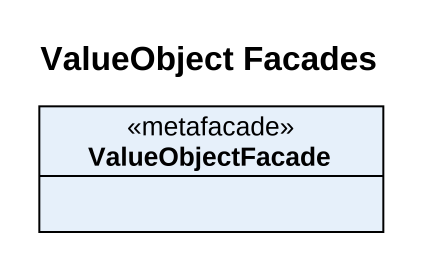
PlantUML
@startuml
title ValueObject Facades
hide circle
hide empty members
class ValueObjectFacade <<metafacade>>
@enduml
